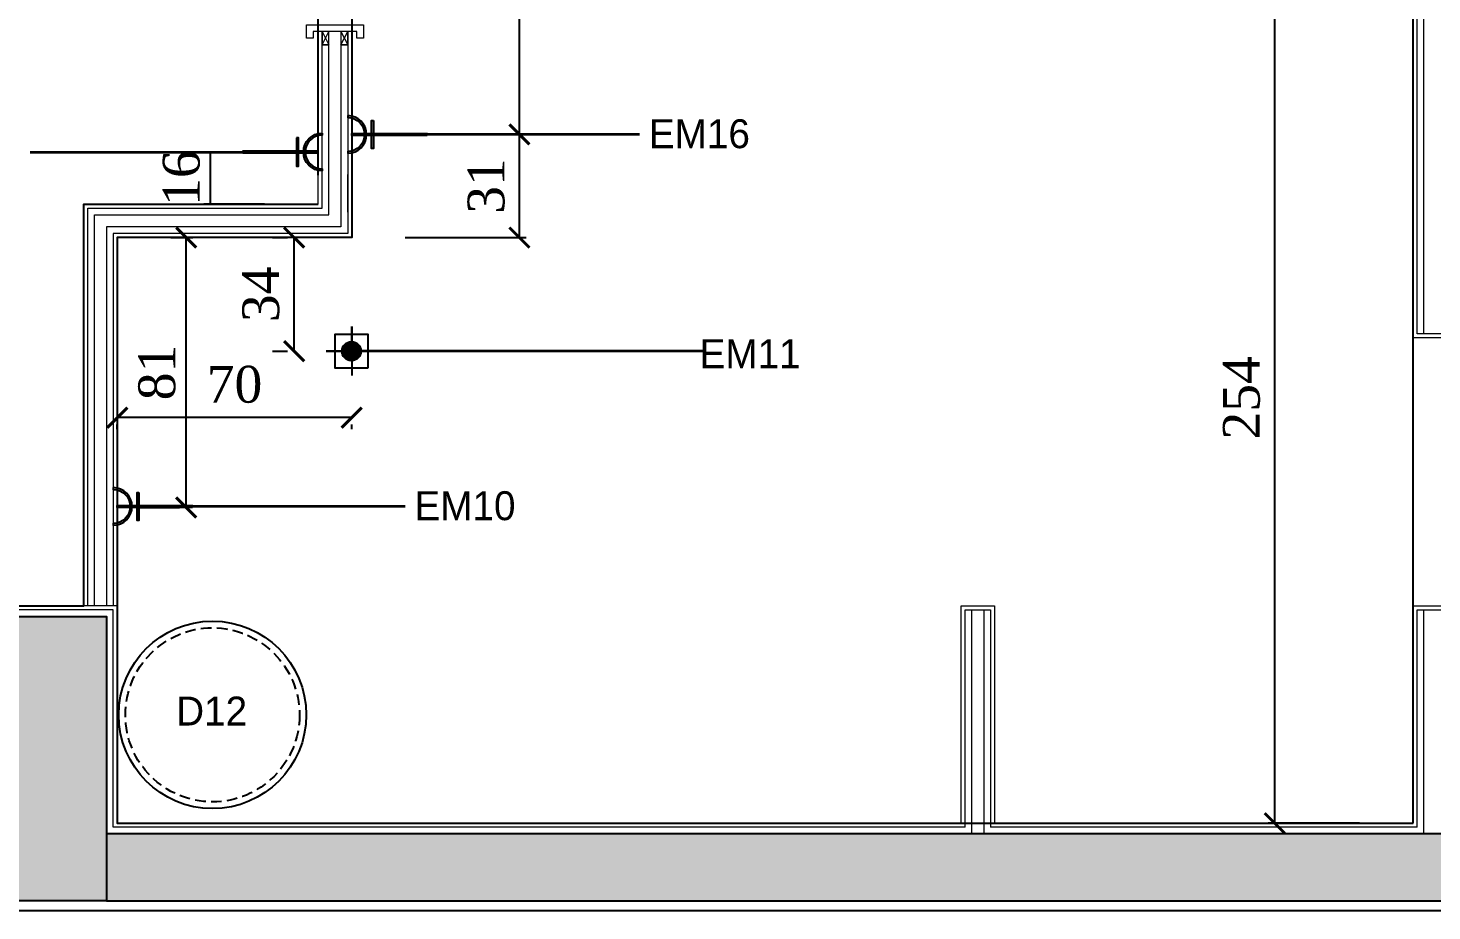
# Model space of a CAD drawing. Header units: millimetres. Extents: x 106699 to 122058, y 158555 to 162844.
# Drawn here: x 116739.2 to 117158.4, y 159766.8 to 160030.6 of the extents above; entities that cross this region are included whole.
import ezdxf
from ezdxf.enums import TextEntityAlignment as Align

# ---------------------------------------------------------------- set-up
doc = ezdxf.new("R2010")
doc.units = ezdxf.units.MM
doc.linetypes.add('$0$4+1 daire_(K) TİP A - C BLOK$0$4+1 (K) 1$0$3+1 daire1$0$131121 243C_L00F00(plan)$0$HIDDEN2', pattern=[4.762499999999993, 3.174999999999998, -1.587499999999995])
for name, color, linetype in [('-DWG_ANA', 7, 'Continuous'), ('0-HSL-WLL', 253, 'Continuous'), ('300_Z4_STR_F03$0$2-SPS-RCN', 2, 'Continuous'), ('ELEKTRİK', 10, 'Continuous'), ('S2000-002 Çizgi', 7, 'Continuous')]:
    doc.layers.add(name, color=color, linetype=linetype)
for name, color, linetype, lineweight in [('300_Z4_STR_F03$0$AUDIT_D_220920114151-103', 251, 'Continuous', 5), ('ELK', 1, 'Continuous', 35), ('no3_ahsap kesit on', 40, 'Continuous', 20), ('no3_alçıpan kesit', 210, 'Continuous', 20), ('no3_kutu profil gorunus', 8, 'Continuous', 0), ('no3_kutuprofil kesit', 74, 'Continuous', 18)]:
    doc.layers.add(name, color=color, linetype=linetype, lineweight=lineweight)
doc.layers.add('area', color=200, linetype='Continuous', plot=False)
doc.styles.add('ROMANSTW', font='georgia.ttf')
doc.styles.add('TAKSİM', font='GOTHIC.TTF', dxfattribs={"height": 20})
doc.dimstyles.new('M1', dxfattribs={"dimtxt": 11, "dimasz": 6, "dimexe": 2, "dimexo": 16, "dimgap": 3, "dimtad": 1, "dimdec": 0, "dimzin": 12, "dimdsep": 46, "dimtxsty": 'ROMANSTW', "dimblk": 'ARCHTICK', "dimcen": 0.09, "dimclrd": 251, "dimclre": 251, "dimclrt": 1, "dimadec": 0, "dimazin": 0, "dimtfac": 1, "dimtdec": 0, "dimtix": 1, "dimtmove": 0, "dimatfit": 3, "dimldrblk": 'ARCHTICK', "dimfxl": 1, "dimtolj": 1, "dimtzin": 0, "dimarcsym": 0})

# ---------------------------------------------------------------- blocks, each defined once
blk = doc.blocks.new('COLUMN')
at = {"layer": '300_Z4_STR_F03$0$AUDIT_D_220920114151-103', "true_color": 0x303030}
h = blk.add_hatch(color=250, dxfattribs=at)
h.dxf.hatch_style = 1
h.paths.add_polyline_path([(104767.6177106317, 177818.4045533591), (104852.6161743834, 177818.4045533591), (104852.6161743834, 177903.4078974566), (104767.6177106317, 177903.4078974566)])
h.paths.add_polyline_path([(104052.6176794284, 177903.4051877835), (104052.6176794284, 177818.4051877832), (103967.6176794284, 177818.4051877832), (103967.6176794284, 177903.4051877835)])
edge = h.paths.add_edge_path()
edge.add_line((104052.6176943319, 177498.4052106717), (104052.6176943319, 177438.4052106719))
h.paths.add_polyline_path([(103967.6176943319, 177498.4052106717), (104052.6176943319, 177498.4052106717), (104052.6176943319, 177438.4052106719), (103967.6176943319, 177438.4052106719)])
h.paths.add_polyline_path([(104852.617695578, 177438.4052106719), (104767.617695578, 177438.4052106719), (104767.617695578, 177498.4052106717), (104852.617695578, 177498.4052106717)])
h.paths.add_polyline_path([(104852.6176950232, 177018.4051903153), (104767.6176950232, 177018.4051903153), (104767.6176950232, 177103.4051903153), (104852.6176950232, 177103.4051903153)])
h.paths.add_polyline_path([(103967.6176979918, 176233.4052108083), (103967.6176979918, 176318.4052108083), (104052.6176979918, 176318.4052108083), (104052.6176979918, 176233.4052108083)])
h.paths.add_polyline_path([(103967.6176950232, 177103.4051903154), (104052.6176950232, 177103.4051903154), (104052.6176950232, 177018.4051903154), (103967.6176950232, 177018.4051903153)])
at = {"layer": '300_Z4_STR_F03$0$2-SPS-RCN'}
blk.add_lwpolyline([(103967.6176950232, 177103.4051903154), (104052.6176950232, 177103.4051903154), (104052.6176950232, 177018.4051903154), (103967.6176950232, 177018.4051903153)], close=True, dxfattribs=at)
blk = doc.blocks.new('A$C50025146')
at = {"layer": 'ELEKTRİK'}
for points in [[(16.0258407970905, 9.846670621633166), (16.5885051934838, 9.846670621633166), (16.5885051934838, 1.406704675742731), (16.0258407970905, 1.406704675742731)], [(6.940050297998823e-05, 5.345355450490388), (6.940050297998823e-05, 5.908019846885509), (22.50664525620232, 5.908019846885509), (22.50664525620232, 5.345355450490388)]]:
    blk.add_hatch(color=256, dxfattribs=at).paths.add_polyline_path(points)
h = blk.add_hatch(color=256, dxfattribs=at)
edge = h.paths.add_edge_path()
edge.add_line((23.70435837441619, 11.25333161261187), (23.70435837441619, 10.69066721622039))
edge.add_ellipse((23.70435837441619, 5.626687648689767), major_axis=(3.580774291992597, -3.580774291992606), ratio=0.9999999999999413, start_angle=134.9999999999983, end_angle=314.9999999999983)
edge.add_line((23.70435837441619, 0.5627080811555061), (23.70435837441619, 4.368476402305532e-05))
edge.add_ellipse((23.70435837441619, 5.626687648689767), major_axis=(3.978638102213783, 3.978638102213774), ratio=0.9999999999999128, start_angle=45.0000000000025, end_angle=225.0000000000025, ccw=False)
for points, elevation in [([(16.0258407970905, 1.406704675742731), (16.0258407970905, 9.846670621633166), (16.5885051934838, 9.846670621633166), (16.5885051934838, 1.406704675742731)], 4.791194770819646e-08), ([(6.940050297998823e-05, 5.908019846885509), (22.50664525620232, 5.908019846885509), (22.50664525620232, 5.345355450490388), (6.940050297998823e-05, 5.345355450490388)], 4.794507297291503e-08)]:
    blk.add_lwpolyline(points, close=True, dxfattribs=dict(at, elevation=elevation))
at = {"layer": 'ELEKTRİK', "elevation": 4.798666618537076e-08}
blk.add_lwpolyline([(23.70435837441437, 4.368476402305532e-05), (23.70435837441619, 0.5627080811555061, -0.9999999999999944), (23.70435837441619, 10.69066721622039), (23.70435837441619, 11.25333161261187, 0.9999999999999944)], format="xyb", close=True, dxfattribs=at)
blk = doc.blocks.new('A$C611F6802')
at = {"layer": '-DWG_ANA'}
h = blk.add_hatch(dxfattribs=at)
h.set_pattern_fill('ANSI31', color=1, style=0)
h.set_pattern_definition([(45, (-55670.14020227872, -22065.11067284289), (-0.08838834764831843, 0.08838834764831845), [])])
h.paths.add_polyline_path([(4.423971784401617, 7.700424825947266, 1), (10.13888412773802, 7.700424825947266, 1)])
at = {"layer": '-DWG_ANA', "color": 1}
for p, q in [((7.28142795606982, 7.700424825947266), (7.28142795606982, 15.25836134111159)), ((7.28142795606982, 15.25836134111159), (7.28142795606982, 0)), ((7.28142795606982, 7.629180670555797), (0, 7.629180670555797)), ((7.28142795606982, 7.629180670555797), (14.67722620816494, 7.629180670555797)), ((14.67722620816494, 7.629180670555797), (7.28142795606982, 7.629180670555797))]:
    blk.add_line(p, q, dxfattribs=at)
blk.add_lwpolyline([(2.28142795606982, 2.700424825947266), (12.28142795606982, 2.700424825947266), (12.28142795606982, 12.70042482594727), (2.28142795606982, 12.70042482594727)], close=True, dxfattribs=at)
blk.add_circle((7.28142795606982, 7.700424825947266), 2.857456171668203, dxfattribs=at)
blk = doc.blocks.new('*D303')
at = {"layer": 'Defpoints', "color": 0, "transparency": 16777216}
for p in [(116782.8045434893, 159993.5444947953), (116793.6280675514, 159993.5444947953), (116825.7935714391, 159977.9813861864)]:
    blk.add_point(p, dxfattribs=at)
at = {"layer": 'S2000-002 Çizgi', "color": 251, "lineweight": -2, "transparency": 16777216}
for p, q in [((116793.6280675514, 159977.9813861864), (116793.6280675514, 159993.5444947953)), ((116798.8045434893, 159993.5444947953), (116795.6280675514, 159993.5444947953)), ((116809.7935714391, 159977.9813861864), (116791.6280675514, 159977.9813861864))]:
    blk.add_line(p, q, dxfattribs=at)
at = {"layer": 'S2000-002 Çizgi', "color": 1, "true_color": 0xff0000, "transparency": 16777216, "insert": (116784.9522510121, 159985.7629404908), "char_height": 11, "attachment_point": 5, "rotation": 90, "style": 'ROMANSTW'}
blk.add_mtext('\\A1;16', dxfattribs=at)
blk = doc.blocks.new('_ArchTick')
at = {"color": 0, "linetype": 'ByBlock', "const_width": 0.15}
blk.add_lwpolyline([(-0.5, -0.5), (0.5, 0.5)], dxfattribs=at)
blk = doc.blocks.new('*D305')
at = {"layer": 'Defpoints', "color": 0, "transparency": 16777216}
for p in [(116818.595127809, 159967.9813861864), (116828.1695157398, 159967.9813861864), (116828.1695157398, 159934.0381102349)]:
    blk.add_point(p, dxfattribs=at)
at = {"layer": 'S2000-002 Çizgi', "color": 251, "lineweight": -2, "transparency": 16777216}
for p, q in [((116812.1695157398, 159967.9813861864), (116816.595127809, 159967.9813861864)), ((116818.595127809, 159934.0381102349), (116818.595127809, 159967.9813861864)), ((116812.1695157398, 159934.0381102349), (116816.595127809, 159934.0381102349))]:
    blk.add_line(p, q, dxfattribs=at)
at = {"layer": 'S2000-002 Çizgi', "color": 251, "lineweight": -2, "transparency": 16777216, "xscale": 6, "yscale": 6, "zscale": 6}
for p, rotation in [((116818.595127809, 159967.9813861864), 90), ((116818.595127809, 159934.0381102349), 270)]:
    blk.add_blockref('_ArchTick', p, dxfattribs=dict(at, rotation=rotation))
at = {"layer": 'S2000-002 Çizgi', "color": 1, "true_color": 0xff0000, "transparency": 16777216, "insert": (116808.7000617909, 159951.0097482106), "char_height": 11, "attachment_point": 5, "rotation": 90, "style": 'ROMANSTW'}
blk.add_mtext('\\A1;34', dxfattribs=at)
blk = doc.blocks.new('*D306')
at = {"layer": 'Defpoints', "color": 0, "transparency": 16777216}
for p in [(116765.7935717, 159926.7566822788), (116835.7986964103, 159926.7566822788), (116765.7935717, 159914.1744694691)]:
    blk.add_point(p, dxfattribs=at)
at = {"layer": 'S2000-002 Çizgi', "color": 251, "lineweight": -2, "transparency": 16777216}
for p, q in [((116835.7986964103, 159914.1744694691), (116765.7935717, 159914.1744694691)), ((116765.7935717, 159910.7566822788), (116765.7935717, 159912.1744694691)), ((116835.7986964103, 159910.7566822788), (116835.7986964103, 159912.1744694691))]:
    blk.add_line(p, q, dxfattribs=at)
at = {"layer": 'S2000-002 Çizgi', "color": 251, "lineweight": -2, "transparency": 16777216, "xscale": 6, "yscale": 6, "zscale": 6, "rotation": 180}
blk.add_blockref('_ArchTick', (116765.7935717, 159914.1744694691), dxfattribs=at)
at = {"layer": 'S2000-002 Çizgi', "color": 251, "lineweight": -2, "transparency": 16777216, "xscale": 6, "yscale": 6, "zscale": 6}
blk.add_blockref('_ArchTick', (116835.7986964103, 159914.1744694691), dxfattribs=at)
at = {"layer": 'S2000-002 Çizgi', "color": 1, "true_color": 0xff0000, "transparency": 16777216, "insert": (116800.7961340551, 159924.0695354872), "char_height": 11, "attachment_point": 5, "style": 'ROMANSTW'}
blk.add_mtext('\\A1;70', dxfattribs=at)
blk = doc.blocks.new('*D307')
at = {"layer": 'Defpoints', "color": 0, "transparency": 16777216}
for p in [(116765.7935717, 159967.9813861864), (116786.3694411921, 159967.9813861864), (116788.3001475557, 159887.3539550567)]:
    blk.add_point(p, dxfattribs=at)
at = {"layer": 'S2000-002 Çizgi', "color": 251, "lineweight": -2, "transparency": 16777216}
for p, q in [((116781.7935717, 159967.9813861864), (116788.3694411921, 159967.9813861864)), ((116786.3694411921, 159887.3539550567), (116786.3694411921, 159967.9813861864)), ((116772.3001475557, 159887.3539550567), (116784.3694411921, 159887.3539550567))]:
    blk.add_line(p, q, dxfattribs=at)
at = {"layer": 'S2000-002 Çizgi', "color": 251, "lineweight": -2, "transparency": 16777216, "xscale": 6, "yscale": 6, "zscale": 6}
for p, rotation in [((116786.3694411921, 159967.9813861864), 90), ((116786.3694411921, 159887.3539550567), 270)]:
    blk.add_blockref('_ArchTick', p, dxfattribs=dict(at, rotation=rotation))
at = {"layer": 'S2000-002 Çizgi', "color": 1, "true_color": 0xff0000, "transparency": 16777216, "insert": (116777.6745141594, 159927.6676706215), "char_height": 11, "attachment_point": 5, "rotation": 90, "style": 'ROMANSTW'}
blk.add_mtext('\\A1;81', dxfattribs=at)
blk = doc.blocks.new('*D308')
at = {"layer": 'Defpoints', "color": 0, "transparency": 16777216}
for p in [(116878.7825990839, 159998.7813861875), (116885.8661763003, 159998.7813861875), (116835.7935714391, 159967.9813861864)]:
    blk.add_point(p, dxfattribs=at)
at = {"layer": 'S2000-002 Çizgi', "color": 251, "lineweight": -2, "transparency": 16777216}
for p, q in [((116885.8661763003, 159967.9813861864), (116885.8661763003, 159998.7813861875)), ((116894.7825990839, 159998.7813861875), (116887.8661763003, 159998.7813861875)), ((116851.7935714391, 159967.9813861864), (116887.8661763003, 159967.9813861864))]:
    blk.add_line(p, q, dxfattribs=at)
at = {"layer": 'S2000-002 Çizgi', "color": 251, "lineweight": -2, "transparency": 16777216, "xscale": 6, "yscale": 6, "zscale": 6}
for p, rotation in [((116885.8661763003, 159998.7813861875), 90), ((116885.8661763003, 159967.9813861864), 270)]:
    blk.add_blockref('_ArchTick', p, dxfattribs=dict(at, rotation=rotation))
at = {"layer": 'S2000-002 Çizgi', "color": 1, "true_color": 0xff0000, "transparency": 16777216, "insert": (116875.9711102823, 159983.3813861869), "char_height": 11, "attachment_point": 5, "rotation": 90, "style": 'ROMANSTW'}
blk.add_mtext('\\A1;31', dxfattribs=at)
blk = doc.blocks.new('*D309')
at = {"layer": 'Defpoints', "color": 0, "transparency": 16777216}
for p in [(116858.3001472948, 160104.0773962067, 1.953236200362792e-09), (116885.8661763004, 160104.0773962067), (116878.7825990839, 159998.7813861875)]:
    blk.add_point(p, dxfattribs=at)
at = {"layer": 'S2000-002 Çizgi', "color": 251, "lineweight": -2, "transparency": 16777216}
for p, q in [((116874.3001472948, 160104.0773962067), (116887.8661763004, 160104.0773962067)), ((116885.8661763004, 159998.7813861875), (116885.8661763004, 160104.0773962067)), ((116894.7825990839, 159998.7813861875), (116887.8661763004, 159998.7813861875))]:
    blk.add_line(p, q, dxfattribs=at)
at = {"layer": 'S2000-002 Çizgi', "color": 251, "lineweight": -2, "transparency": 16777216, "xscale": 6, "yscale": 6, "zscale": 6}
for p, rotation in [((116885.8661763004, 160104.0773962067), 90), ((116885.8661763004, 159998.7813861875), 270)]:
    blk.add_blockref('_ArchTick', p, dxfattribs=dict(at, rotation=rotation))
at = {"layer": 'S2000-002 Çizgi', "color": 1, "true_color": 0xff0000, "transparency": 16777216, "insert": (116875.9711102824, 160051.429391197), "char_height": 11, "attachment_point": 5, "rotation": 90, "style": 'ROMANSTW'}
blk.add_mtext('\\A1;105', dxfattribs=at)
blk = doc.blocks.new('*D315')
at = {"layer": 'Defpoints', "color": 0, "transparency": 16777216}
for p in [(117111.4268174511, 160047.2151049535), (117130.2628882115, 160047.2151049535), (117152.7694576603, 159792.9813891543)]:
    blk.add_point(p, dxfattribs=at)
at = {"layer": 'S2000-002 Çizgi', "color": 251, "lineweight": -2, "transparency": 16777216}
for p, q in [((117114.2628882115, 160047.2151049535), (117109.4268174511, 160047.2151049535)), ((117111.4268174511, 159792.9813891543), (117111.4268174511, 160047.2151049535)), ((117136.7694576603, 159792.9813891543), (117109.4268174511, 159792.9813891543))]:
    blk.add_line(p, q, dxfattribs=at)
at = {"layer": 'S2000-002 Çizgi', "color": 251, "lineweight": -2, "transparency": 16777216, "xscale": 6, "yscale": 6, "zscale": 6}
for p, rotation in [((117111.4268174511, 160047.2151049535), 90), ((117111.4268174511, 159792.9813891543), 270)]:
    blk.add_blockref('_ArchTick', p, dxfattribs=dict(at, rotation=rotation))
at = {"layer": 'S2000-002 Çizgi', "color": 1, "true_color": 0xff0000, "transparency": 16777216, "insert": (117101.531751433, 159920.0982470539), "char_height": 11, "attachment_point": 5, "rotation": 90, "style": 'ROMANSTW'}
blk.add_mtext('\\A1;254', dxfattribs=at)

msp = doc.modelspace()

# ---------------------------------------------------------------- hatches: boundary and pattern name
at = {"layer": '0-HSL-WLL', "true_color": 0x7a7a7a}
h = msp.add_hatch(color=8, dxfattribs=at)
h.dxf.hatch_style = 1
h.paths.add_polyline_path([(115902.5908645587, 160910.9010171858), (115877.5908645587, 160910.9010171853), (115877.5908645587, 160654.7798655465), (115902.5819928614, 160654.7798655465), (115902.5826856521, 160674.780361563), (115902.5823392849, 160674.780361563), (115902.5823392849, 160654.7814902306), (117155.9694571564, 160654.7813880034), (117155.9694579742, 160127.8980002446), (117519.3242972667, 160127.8980002421), (117519.3242972668, 160147.8980002446), (117175.9694585158, 160147.8980002446), (117175.969457698, 160674.7802573517), (115902.5826856521, 160674.780361563), (115902.581994418, 160654.824803684), (115902.5823392849, 160654.7814902306), (115902.5823392849, 160674.780361563)])
h.paths.add_polyline_path([(115902.5901929667, 160569.7814017948), (115877.5908645587, 160569.7814017948), (115877.5908645587, 160351.5325365576), (115877.5908645587, 160281.6481940202), (115902.5901929667, 160281.6481940202)], flags=17)
h.paths.add_polyline_path([(117462.5935512069, 159769.7813891549), (117462.5935512069, 159789.7813891549), (116762.5935717, 159789.7813891542), (116762.5935717848, 159769.7813861863)])
h.paths.add_polyline_path([(116342.5935513434, 159789.7813854952), (116342.5935513434, 159769.781385495), (116677.5935716999, 159769.781385495), (116677.5935716999, 159789.781385495)])
h.paths.add_polyline_path([(116282.5935513436, 159769.781385495), (116282.5935513436, 159789.7813705915), (115962.593574232, 159789.7813705915), (115962.593574232, 159769.7813705915)])

# ---------------------------------------------------------------- linework, layer by layer
at = {"color": 4}
msp.add_circle((116794.2137010845, 159825.3623409668), 28, dxfattribs=at)
at = {"color": 4, "linetype": '$0$4+1 daire_(K) TİP A - C BLOK$0$4+1 (K) 1$0$3+1 daire1$0$131121 243C_L00F00(plan)$0$HIDDEN2'}
msp.add_circle((116794.2137010845, 159825.3623409668), 26, dxfattribs=at)
at = {"layer": '300_Z4_STR_F03$0$2-SPS-RCN'}
for points in [[(117528.5886889992, 159857.7815562253), (117550.5935512069, 159857.7813647025), (117550.5935512069, 159766.7813891888), (115905.4737127906, 159766.7813705915)], [(116762.5935717, 159769.7813861863), (117462.5935512069, 159769.7813891549), (117462.5935512069, 159789.7813891549), (116762.5935717, 159789.7813891542), (116762.5935717848, 159769.7813861863)]]:
    msp.add_lwpolyline(points, dxfattribs=at)
at = {"layer": 'area'}
for points in [[(116825.793571439, 159986.5813861886), (116825.793571439, 160441.5813861886), (116755.793571904, 160441.5813861886), (116755.793571904, 160566.5813861863), (116674.3935717, 160566.5813861863), (116674.3935717, 160651.581454343), (116345.7935513434, 160651.581454343), (116345.7935513434, 160566.5813867411), (116279.3935513436, 160566.5813867411), (116279.3935513436, 160651.5798655465), (115965.7942086562, 160651.5798655465), (115965.7942086562, 160566.5814017948), (115905.5901929667, 160566.5814017948), (115905.590171436, 160371.5961504316), (116560.5903009706, 160371.5814609686), (116560.5903009706, 159857.9887309181), (116570.5903133186, 159857.9796478897), (116570.590313319, 159792.981385495), (116674.3935716999, 159792.981385495), (116674.3935716999, 159857.9765055786), (116755.7935702591, 159857.9740414545), (116755.7935702592, 159977.9813861862), (116825.793571439, 159977.9813861863)], [(117152.7694576602, 159792.9813891546), (117152.7694571564, 160651.581420693), (117020.79357231, 160651.581420518), (117020.7935723537, 160651.5814202419), (117010.7935731985, 160651.5814202418), (117010.7935732341, 160651.5814202476), (116875.79357231, 160651.5814200686), (116875.7935723751, 160651.5814201879), (116865.7935732199, 160651.5814201879), (116865.7935731412, 160651.5814202476), (116765.7935783717, 160651.5814284037), (116765.793571439, 160451.5813861886), (116835.793571439, 160451.5813861886), (116835.793571439, 159967.9813861863), (116765.7935717, 159967.9813861863), (116765.7935717, 159792.9813891542), (117152.7694576602, 159792.9813891546)]]:
    msp.add_lwpolyline(points, dxfattribs=at)
at = {"layer": 'ELK', "color": 1}
for p, q in [((116921.7716267287, 159998.7813861874), (116835.793571439, 159998.7813861874)), ((116739.8155158445, 159993.5444947952), (116825.7935711341, 159993.5444947952)), ((116940.6788484813, 159934.0381102348), (116835.7274522549, 159934.0381102349)), ((116851.7716269896, 159887.6352872548), (116765.7935717, 159887.6352872549))]:
    msp.add_line(p, q, dxfattribs=at)
at = {"layer": 'no3_ahsap kesit on'}
msp.add_lwpolyline([(116824.2935712224, 160027.5813861886), (116822.2935712226, 160027.5813861886), (116822.2935712226, 160031.5813861886), (116839.2935713506, 160031.5813861886), (116839.2935713506, 160027.5813861886), (116837.2935713506, 160027.5813861886), (116837.2935713506, 160029.5813861886), (116824.2935712226, 160029.5813861886), (116824.2935712226, 160027.5813861886)], dxfattribs=at)
at = {"layer": 'no3_alçıpan kesit'}
msp.add_line((116834.593571439, 159975.581386186), (116834.593571439, 159986.7813860023), dxfattribs=at)
for points in [[(117162.7694567145, 160124.6980002447), (117162.7694567155, 159937.9796478897), (117152.7694574384, 159937.9796478744), (117152.7694571527, 160124.6980002447)], [(117517.5935512064, 160001.0430519448), (117517.5935512064, 160125.8980002419), (117161.5694567144, 160125.8980002446), (117161.5694567155, 159939.1796478879), (117153.9694574365, 159939.1796478762), (117153.9694571527, 160124.6980002465)], [(116755.7935717, 159857.9813861863), (116755.7935717, 159977.9813861863), (116825.793571439, 159977.9813861863), (116825.793571439, 160029.5813861886)], [(116756.9935717, 159857.9813861863), (116756.9935717, 159976.7813861863), (116826.993571439, 159976.7813861863), (116826.993571439, 160029.5813861886)], [(116834.593571439, 160029.5813861886), (116834.593571439, 159969.1813861863), (116764.5935717, 159969.1813861863), (116764.5935717, 159857.9813861863)], [(116835.793571439, 160029.5813861886), (116835.793571439, 159967.9813861863), (116765.7935717, 159967.9813861863), (116765.7935717, 159857.9813861863)], [(117018.969457662, 159791.7813891543), (116764.5935717, 159791.7813891542), (116764.5935717, 159856.7813861863), (116675.5935716999, 159856.7813861863), (116675.5935716999, 159791.781385495), (116569.390313319, 159791.781385495)], [(117017.7694576602, 159792.9813891542), (116765.7935717, 159792.9813891542), (116765.7935717, 159857.9813861863), (116674.3935716999, 159857.9813861863), (116674.3935716999, 159792.981385495), (116570.590313319, 159792.981385495)], [(117017.7694576602, 159792.9813891546), (117017.7694575607, 159857.9796478897), (117027.7694567159, 159857.9796478897), (117027.7694567162, 159792.9813891546)], [(117018.969457662, 159791.7813891546), (117018.9694575626, 159856.7796478897), (117026.5694567159, 159856.7796478897), (117026.5694567163, 159791.7813891546)], [(117152.7694576602, 159792.9813891546), (117152.7694575607, 159857.9796478897), (117162.7694567159, 159857.9796478897), (117162.7694567162, 159792.9813891546)], [(117153.969457662, 159791.7813891546), (117153.9694575626, 159856.7796478897), (117161.5694567159, 159856.7796478897), (117161.5694567163, 159791.7813891546)], [(117152.7694576602, 159792.9813891543), (117027.7694567162, 159792.9813891542)], [(117153.969457662, 159791.7813891543), (117026.5694567163, 159791.7813891543)]]:
    msp.add_lwpolyline(points, dxfattribs=at)
at = {"layer": 'no3_kutu profil gorunus'}
for points in [[(117155.9694574365, 159939.1796478793), (117155.9694571478, 160127.8980002446)], [(116758.9935717, 159857.9813861863), (116758.9935717, 159974.7813861863), (116828.993571439, 159974.7813861863), (116828.993571439, 160029.5813861886)], [(116832.593571439, 160029.5813861886), (116832.593571439, 159971.1813861863), (116762.5935717, 159971.1813861863), (116762.5935717, 159857.9813861863)], [(117020.9694576651, 159789.7813891546), (117020.9694575626, 159856.7796478897)], [(117024.5694567159, 159856.7796478897), (117024.5694567162, 159789.7813891546)], [(117155.9694576651, 159789.7813891546), (117155.9694575626, 159856.7796478897)]]:
    msp.add_lwpolyline(points, dxfattribs=at)
at = {"layer": 'no3_kutuprofil kesit'}
for points, elevation in [([(116826.9935712009, 160029.5813861886), (116826.9935712009, 160025.5813861886), (116828.9935712009, 160025.5813861886), (116828.9935712009, 160029.5813861886), (116826.9935712009, 160029.5813861886), (116828.9935712009, 160025.5813861886), (116826.9935712009, 160025.5813861886), (116828.9935712009, 160029.5813861886)], -0.005546050542523169), ([(116832.593570974, 160029.5814970964), (116832.593570974, 160025.5814970964), (116834.593570974, 160025.5814970964), (116834.593570974, 160029.5814970964), (116832.593570974, 160029.5814970964), (116834.593570974, 160025.5814970964), (116832.593570974, 160025.5814970964), (116834.593570974, 160029.5814970964)], 0.05871931289382779)]:
    msp.add_lwpolyline(points, dxfattribs=dict(at, elevation=elevation))

# ---------------------------------------------------------------- block references
at = {"layer": '-DWG_ANA', "color": 0, "rotation": 90.00000000000001}
msp.add_blockref('A$C611F6802', (116843.4278770808, 159926.7566822788), dxfattribs=at)
at = {"rotation": 90}
msp.add_blockref('COLUMN', (293780.9987620153, 55802.16369116314), dxfattribs=at)
at = {"layer": 'ELEKTRİK', "rotation": 180}
for p in [(116858.3002166952, 160004.4080738361, -4.794507297255224e-08), (116788.3002169562, 159893.2619749036, -4.794507297255224e-08)]:
    msp.add_blockref('A$C50025146', p, dxfattribs=at)
at = {"layer": 'ELEKTRİK', "xscale": -1, "rotation": 180}
msp.add_blockref('A$C50025146', (116803.2869258779, 159999.1711824439, -4.794507297255224e-08), dxfattribs=at)

# ---------------------------------------------------------------- texts
at = {"style": 'TAKSİM'}
msp.add_text('D12', height=8.64, dxfattribs=at).set_placement((116793.9698733018, 159822.189413587, 0.001746262935570311), align=Align.CENTER)
at = {"layer": 'ELK', "color": 1, "style": 'TAKSİM'}
for s, p in [('EM16', (116939.6192301733, 159994.6879524529)), ('EM10', (116869.6192304343, 159883.5418535203))]:
    msp.add_text(s, height=8.639999999999997, dxfattribs=at).set_placement(p, align=Align.CENTER)
msp.add_text('EM11', height=8.639999999999997, dxfattribs=at).set_placement((116939.6601358518, 159928.9543209925))

# ---------------------------------------------------------------- dimensions: what is measured, and where the dimension line sits
at = {"layer": 'S2000-002 Çizgi'}
dim = msp.add_linear_dim(base=(116885.8661763004, 160104.0773962067), p1=(116878.7825990838, 159998.7813861874), p2=(116858.3001472947, 160104.0773962067, 1.953236200362792e-09), angle=90, dimstyle='M1', override={"dimtmove": 1}, dxfattribs=at)
dim.commit()
dim.dimension.update_dxf_attribs({"geometry": '*D309', "text_midpoint": (116875.9711102824, 160051.429391197)})
for base, p1, p2, picture, middle in [((117111.4268174511, 160047.2151049535), (117152.7694576602, 159792.9813891543), (117130.2628882115, 160047.2151049534), '*D315', (117101.531751433, 159920.0982470539)), ((116885.8661763003, 159998.7813861875), (116835.793571439, 159967.9813861863), (116878.7825990838, 159998.7813861874), '*D308', (116875.9711102823, 159983.3813861869)), ((116793.6280675514, 159993.5444947953), (116825.793571439, 159977.9813861863), (116782.8045434893, 159993.5444947952), '*D303', (116784.9522510121, 159985.7629404908)), ((116786.3694411921, 159967.9813861864), (116788.3001475557, 159887.3539550567), (116765.7935717, 159967.9813861863), '*D307', (116777.6745141594, 159927.6676706215)), ((116818.595127809, 159967.9813861864), (116828.1695157397, 159934.0381102349), (116828.1695157397, 159967.9813861863), '*D305', (116808.7000617909, 159951.0097482106))]:
    dim = msp.add_linear_dim(base=base, p1=p1, p2=p2, angle=90, dimstyle='M1', dxfattribs=at)
    dim.commit()
    dim.dimension.update_dxf_attribs({"geometry": picture, "text_midpoint": middle})
dim = msp.add_linear_dim(base=(116765.7935717, 159914.1744694691), p1=(116835.7986964103, 159926.7566822788), p2=(116765.7935717, 159926.7566822788), dimstyle='M1', dxfattribs=at)
dim.commit()
dim.dimension.update_dxf_attribs({"geometry": '*D306', "text_midpoint": (116800.7961340551, 159924.0695354872)})

doc.saveas('drawing.dxf')
